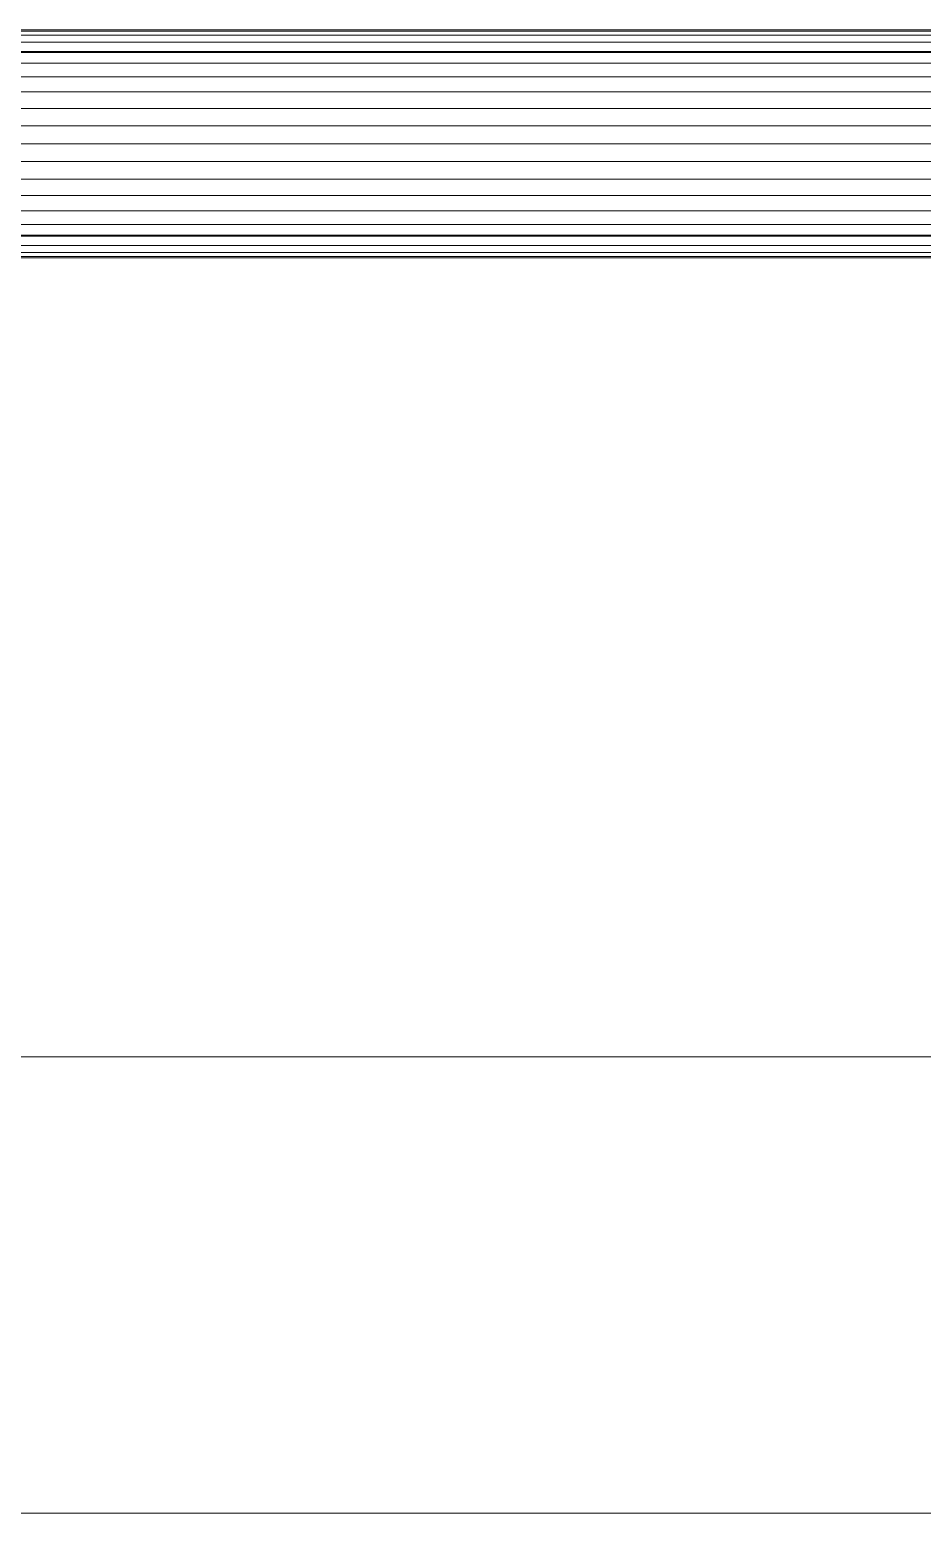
# Model space of a CAD drawing. Header units: centimetres. Extents: x -13689 to 3489, y -437 to 1921.
# Drawn here: x -2976.03 to -2972.13, y 184.8 to 191.3 of the extents above; entities that cross this region are included whole.
import ezdxf

# ---------------------------------------------------------------- set-up
doc = ezdxf.new("R2010")
doc.units = ezdxf.units.CM
doc.layers.add('M-EQPM', color=7, linetype='Continuous', lineweight=9)

# ---------------------------------------------------------------- blocks, each defined once
blk = doc.blocks.new('EQ-05-007 - EQ-05-007_dwg_Agrupar_318-1548993-Sección 3-2')
at = {"layer": 'M-EQPM', "color": 9, "true_color": 0xc0c0c0}
for p, q in [((-2067.1605, 186.8), (-2124.1605, 186.8)), ((-2067.1605, 184.8), (-2124.1605, 184.8))]:
    blk.add_line(p, q, dxfattribs=at)
at = {"layer": 'M-EQPM', "color": 9, "true_color": 0xc0c0c0, "flags": 128}
for points in [[(-2066.5425, 186.8), (-2066.8476, 186.8), (-2067.1605, 186.8), (-2124.1605, 186.8), (-2124.4734, 186.8), (-2124.7785, 186.8)], [(-2066.5425, 184.8), (-2066.8476, 184.8), (-2067.1605, 184.8), (-2067.1605, 186.8), (-2067.1605, 184.8), (-2066.8476, 184.8), (-2066.8476, 186.8), (-2067.1605, 186.8), (-2124.1605, 186.8), (-2124.1605, 184.8), (-2067.1605, 184.8), (-2124.1605, 184.8), (-2124.4734, 184.8), (-2124.4734, 186.8), (-2124.1605, 186.8), (-2124.1605, 184.8), (-2124.4734, 184.8), (-2124.7785, 184.8)]]:
    blk.add_lwpolyline(points, dxfattribs=at)
blk = doc.blocks.new('EQ-05-007 - EQ-05-007_dwg_Agrupar_308-1548997-Sección 3-2')
at = {"layer": 'M-EQPM', "color": 136, "true_color": 0x007f7f}
for p, q in [((-2104.9105, 191.3), (-2120.9105, 191.3)), ((-2104.9105, 191.2938), (-2120.9105, 191.2938)), ((-2104.9105, 191.2755), (-2120.9105, 191.2755)), ((-2104.9105, 191.2455), (-2120.9105, 191.2455)), ((-2104.9105, 191.2045), (-2120.9105, 191.2045)), ((-2104.9105, 191.2), (-2120.9105, 191.2)), ((-2104.9105, 191.1536), (-2120.9105, 191.1536)), ((-2104.9105, 191.0939), (-2120.9105, 191.0939)), ((-2104.9105, 191.027), (-2120.9105, 191.027)), ((-2104.9105, 190.9545), (-2120.9105, 190.9545)), ((-2104.9105, 190.8782), (-2120.9105, 190.8782)), ((-2104.9105, 190.8), (-2120.9105, 190.8)), ((-2104.9105, 190.7218), (-2120.9105, 190.7218)), ((-2104.9105, 190.6455), (-2120.9105, 190.6455)), ((-2104.9105, 190.573), (-2120.9105, 190.573)), ((-2104.9105, 190.5061), (-2120.9105, 190.5061)), ((-2104.9105, 190.4464), (-2120.9105, 190.4464)), ((-2104.9105, 190.4), (-2120.9105, 190.4)), ((-2104.9105, 190.3955), (-2120.9105, 190.3955)), ((-2104.9105, 190.3545), (-2120.9105, 190.3545)), ((-2104.9105, 190.3245), (-2120.9105, 190.3245)), ((-2104.9105, 190.3062), (-2120.9105, 190.3062)), ((-2104.9105, 190.3), (-2120.9105, 190.3))]:
    blk.add_line(p, q, dxfattribs=at)
at = {"layer": 'M-EQPM', "color": 136, "true_color": 0x007f7f, "flags": 128}
for points in [[(-2120.9105, 191.3), (-2104.9105, 191.3), (-2104.9105, 191.2938), (-2104.9105, 191.3), (-2104.2679, 191.1984), (-2104.9105, 191.3), (-2104.2634, 191.2148), (-2104.2679, 191.1984), (-2104.9105, 191.2938), (-2120.9105, 191.2938)], [(-2104.9105, 191.3), (-2120.9105, 191.3), (-2121.5575, 191.2148), (-2120.9105, 191.2938), (-2121.5575, 191.2148), (-2121.5531, 191.1984), (-2120.9105, 191.2938), (-2120.9105, 191.2755)], [(-2103.3195, 190.391), (-2103.7855, 190.7486), (-2103.7337, 190.8382), (-2104.3014, 191.0734), (-2104.2808, 191.1501), (-2104.9105, 191.2455), (-2104.2679, 191.1984), (-2104.9105, 191.2755), (-2104.9105, 191.2455), (-2120.9105, 191.2455), (-2120.9105, 191.2045), (-2121.5402, 191.1501), (-2121.5196, 191.0734), (-2120.9105, 191.1536), (-2121.5402, 191.1501), (-2120.9105, 191.1536), (-2120.9105, 191.2045), (-2121.5402, 191.1501), (-2120.9105, 191.2455), (-2120.9105, 191.2755), (-2104.9105, 191.2755), (-2104.9105, 191.2938), (-2120.9105, 191.2938), (-2120.9105, 191.3)], [(-2102.7372, 189.3823), (-2102.9619, 189.925), (-2102.8723, 189.9768), (-2103.2463, 190.4642), (-2103.1901, 190.5204), (-2103.694, 190.9071), (-2103.669, 190.9503), (-2104.2679, 191.1984), (-2104.9105, 191.2938), (-2104.9105, 191.2755), (-2120.9105, 191.2755), (-2121.5531, 191.1984), (-2122.152, 190.9503), (-2122.1605, 190.9651), (-2122.6783, 190.5678), (-2122.6662, 190.5557), (-2123.0608, 190.0415), (-2123.0175, 190.0165), (-2123.2606, 189.4297), (-2123.1839, 189.4091)], [(-2120.9105, 191.2045), (-2120.9105, 191.2455), (-2104.9105, 191.2455), (-2104.9105, 191.2755), (-2104.2679, 191.1984), (-2104.2808, 191.1501), (-2103.694, 190.9071), (-2103.7337, 190.8382), (-2103.2463, 190.4642), (-2103.3195, 190.391)], [(-2120.9105, 191.2045), (-2104.9105, 191.2045), (-2104.9105, 191.2455), (-2104.2808, 191.1501), (-2104.9105, 191.2045), (-2104.9105, 191.2455), (-2104.2679, 191.1984), (-2104.2808, 191.1501), (-2103.694, 190.9071), (-2103.7337, 190.8382), (-2103.2463, 190.4642), (-2103.3195, 190.391)], [(-2121.4928, 190.9733), (-2120.9105, 191.0939), (-2120.9105, 191.1536), (-2104.9105, 191.1536), (-2104.9105, 191.2045), (-2104.9105, 191.1536), (-2120.9105, 191.1536), (-2121.5196, 191.0734), (-2120.9105, 191.0939), (-2121.5196, 191.0734), (-2121.4928, 190.9733)], [(-2103.3195, 190.391), (-2103.7855, 190.7486), (-2103.7337, 190.8382), (-2104.3014, 191.0734), (-2104.9105, 191.2045), (-2104.3014, 191.0734), (-2104.2808, 191.1501), (-2104.9105, 191.2045), (-2120.9105, 191.2045), (-2120.9105, 191.1536), (-2120.9105, 191.0939)], [(-2120.9105, 191.0939), (-2104.9105, 191.0939), (-2104.3282, 190.9733), (-2104.3014, 191.0734), (-2104.9105, 191.1536), (-2104.3282, 190.9733), (-2104.9105, 191.1536), (-2104.9105, 191.0939)], [(-2121.4928, 190.9733), (-2120.9105, 190.9545), (-2120.9105, 191.027), (-2120.9105, 191.0939), (-2104.9105, 191.0939), (-2104.3282, 190.9733)], [(-2121.4281, 190.7319), (-2121.4616, 190.8569), (-2120.9105, 190.8782), (-2120.9105, 190.9545), (-2120.9105, 191.027), (-2104.9105, 191.027), (-2104.9105, 191.0939), (-2104.9105, 191.027), (-2120.9105, 191.027), (-2121.4928, 190.9733)], [(-2104.3594, 190.8569), (-2104.3282, 190.9733), (-2104.9105, 191.027), (-2104.9105, 190.9545), (-2120.9105, 190.9545), (-2121.4616, 190.8569), (-2120.9105, 190.8782), (-2120.9105, 190.8), (-2121.4616, 190.8569), (-2120.9105, 190.8), (-2121.4281, 190.7319)], [(-2104.4264, 190.6069), (-2104.9105, 190.6455), (-2104.9105, 190.573), (-2120.9105, 190.573)], [(-2120.9105, 190.6455), (-2104.9105, 190.6455), (-2104.9105, 190.7218), (-2120.9105, 190.7218)], [(-2120.9105, 190.8782), (-2104.9105, 190.8782), (-2104.3594, 190.8569), (-2104.3929, 190.7319)], [(-2120.9105, 190.573), (-2104.9105, 190.573), (-2104.9105, 190.6455), (-2104.4264, 190.6069), (-2104.4576, 190.4904), (-2104.0355, 190.3155), (-2104.0873, 190.2259), (-2103.7463, 189.9642), (-2103.8025, 189.908), (-2103.5534, 189.5835), (-2103.5967, 189.5585), (-2103.4452, 189.1926), (-2103.3969, 189.2056), (-2103.5534, 189.5835), (-2103.4846, 189.6232), (-2103.7463, 189.9642), (-2103.6731, 190.0374), (-2104.0355, 190.3155), (-2103.9752, 190.42), (-2104.4264, 190.6069), (-2104.9105, 190.7218), (-2120.9105, 190.7218)], [(-2104.3929, 190.7319), (-2104.4264, 190.6069), (-2104.9105, 190.7218), (-2104.9105, 190.6455), (-2120.9105, 190.6455), (-2120.9105, 190.573), (-2121.3946, 190.6069), (-2120.9105, 190.573), (-2121.3634, 190.4904), (-2121.3946, 190.6069), (-2121.4281, 190.7319)], [(-2120.9105, 190.3955), (-2104.9105, 190.3955)], [(-2120.9105, 190.3955), (-2120.9105, 190.4464), (-2104.9105, 190.4464), (-2104.9105, 190.5061), (-2104.4576, 190.4904), (-2104.9105, 190.573), (-2104.9105, 190.5061), (-2120.9105, 190.5061), (-2120.9105, 190.4464), (-2121.3366, 190.3903), (-2120.9105, 190.3955), (-2121.3366, 190.3903), (-2121.7337, 190.2259), (-2121.7855, 190.3155), (-2122.1479, 190.0374), (-2122.2332, 190.1227), (-2122.5305, 189.7353), (-2122.6425, 189.8), (-2122.8423, 189.3176), (-2122.9673, 189.3511)], [(-2120.9105, 190.5061), (-2104.9105, 190.5061), (-2104.4576, 190.4904), (-2104.4844, 190.3903), (-2104.9105, 190.5061), (-2104.9105, 190.4464), (-2120.9105, 190.4464), (-2120.9105, 190.3955)], [(-2120.9105, 190.3545), (-2104.9105, 190.3545), (-2104.9105, 190.3955), (-2104.9105, 190.3545), (-2120.9105, 190.3545)], [(-2120.9105, 190.3), (-2120.9105, 190.3062), (-2120.9105, 190.3245), (-2120.9105, 190.3545), (-2120.9105, 190.3955), (-2104.9105, 190.3955), (-2104.5049, 190.3136), (-2104.127, 190.1571), (-2104.152, 190.1138), (-2104.5179, 190.2653), (-2104.5049, 190.3136), (-2104.9105, 190.3545), (-2104.9105, 190.3245), (-2120.9105, 190.3245), (-2121.3031, 190.2653), (-2120.9105, 190.3062)], [(-2120.9105, 190.3245), (-2104.9105, 190.3245), (-2104.5179, 190.2653), (-2104.5049, 190.3136), (-2104.9105, 190.3245), (-2104.5049, 190.3136), (-2104.9105, 190.3545), (-2104.9105, 190.3245), (-2104.9105, 190.3062), (-2104.5179, 190.2653), (-2104.9105, 190.3245), (-2104.9105, 190.3062), (-2120.9105, 190.3062)], [(-2120.9105, 190.3062), (-2104.9105, 190.3062), (-2104.5179, 190.2653), (-2104.5223, 190.2489), (-2104.9105, 190.3062), (-2104.5223, 190.2489), (-2104.9105, 190.3), (-2104.9105, 190.3062), (-2104.9105, 190.3), (-2120.9105, 190.3)], [(-2104.9105, 190.3), (-2120.9105, 190.3), (-2120.1438, 190.3002)]]:
    blk.add_lwpolyline(points, dxfattribs=at)
for points in [[(-2104.3594, 190.8569), (-2104.9105, 190.9545), (-2104.9105, 190.8782), (-2120.9105, 190.8782), (-2120.9105, 190.9545), (-2104.9105, 190.9545), (-2104.9105, 191.027), (-2104.3282, 190.9733), (-2104.9105, 190.9545)], [(-2104.3929, 190.7319), (-2104.9105, 190.8), (-2104.9105, 190.8782), (-2104.9105, 190.8), (-2120.9105, 190.8), (-2104.9105, 190.8), (-2104.9105, 190.7218), (-2104.9105, 190.8), (-2104.4264, 190.6069), (-2104.9105, 190.8)]]:
    blk.add_lwpolyline(points, close=True, dxfattribs=at)
blk = doc.blocks.new('EQ-05-007 - EQ-05-007_dwg_011_ENZUNCHADOR_dwg-1549000-Sección 3-2')
for name in ['EQ-05-007 - EQ-05-007_dwg_Agrupar_308-1548997-Sección 3-2', 'EQ-05-007 - EQ-05-007_dwg_Agrupar_318-1548993-Sección 3-2']:
    blk.add_blockref(name, (0, 0))
blk = doc.blocks.new('EQ-05-007 - EQ-05-007_dwg-1548992-Sección 3-2')
blk.add_blockref('EQ-05-007 - EQ-05-007_dwg_011_ENZUNCHADOR_dwg-1549000-Sección 3-2', (0, 0))
blk = doc.blocks.new('EQ-05-007 - EQ-05-007-1549005-Sección 3-2')
blk.add_blockref('EQ-05-007 - EQ-05-007_dwg-1548992-Sección 3-2', (0, 0))
blk = doc.blocks.new('PQ_RVR_MEP-01_ZZ_ZZ_MO_T_A_rvt-2-Sección 3-2')
at = {"layer": 'M-EQPM', "lineweight": 9}
blk.add_blockref('EQ-05-007 - EQ-05-007-1549005-Sección 3-2', (0, 0), dxfattribs=at)

msp = doc.modelspace()

# ---------------------------------------------------------------- block references
at = {"lineweight": 5}
msp.add_blockref('PQ_RVR_MEP-01_ZZ_ZZ_MO_T_A_rvt-2-Sección 3-2', (-867.1233, 0), dxfattribs=at)

doc.saveas('drawing.dxf')
